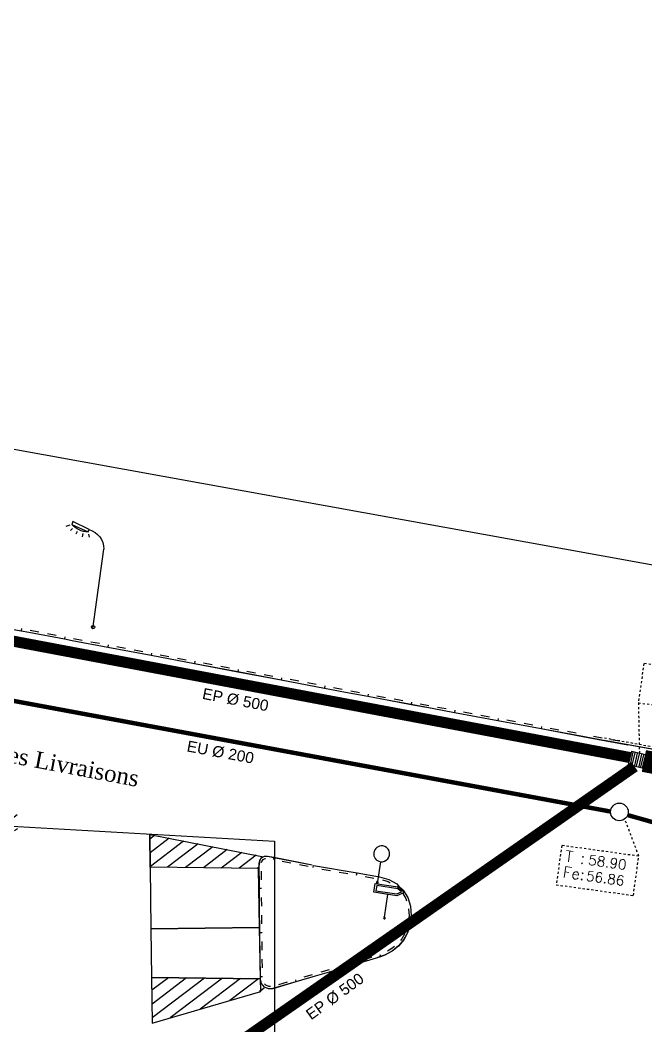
# Model space of a CAD drawing. Header units: metres. Extents: x 19 to 585, y 0 to 337.
# Drawn here: x 478.75 to 507.08, y 159.45 to 204.94 of the extents above; entities that cross this region are included whole.
import ezdxf

# ---------------------------------------------------------------- set-up
doc = ezdxf.new("R2010")
doc.units = ezdxf.units.M
doc.header["$LTSCALE"] = 0.01
doc.linetypes.add('CACHE', pattern=[0.375, 0.25, -0.125])
doc.linetypes.add('FANTOME', pattern=[2.5, 1.25, -0.25, 0.25, -0.25, 0.25, -0.25])
doc.layers.add('CONTOURS', color=10, linetype='Continuous', plot=False)
doc.layers.add('CONTOURS3', color=40, linetype='Continuous', plot=False)
for name, color, linetype in [('ECLAIRAGE', 2, 'Continuous'), ('PARCELLES', 240, 'Continuous'), ('PARKINGS', 4, 'Continuous'), ('RESEAUX-EU-EP', 131, 'FANTOME'), ('SIGNALETIQUE', 2, 'Continuous'), ('Tempo_Doublon_Point', 7, 'Continuous'), ('TEXTES', 6, 'Continuous'), ('VOIRIES', 7, 'Continuous'), ('VOIRIES_temp', 7, 'Continuous')]:
    doc.layers.add(name, color=color, linetype=linetype)
doc.styles.add('1', font='times.ttf')
doc.styles.add('11185$0$ROMANC', font='ROMANC')
doc.styles.add('29', font='romans__.ttf')
doc.styles.add('9', font='arial.ttf')

# ---------------------------------------------------------------- blocks, each defined once
blk = doc.blocks.new('11185$0$SYP_00026')
blk.add_circle((0, 0), 0.5)
blk = doc.blocks.new('*X42')
at = {"color": 0}
for p, q in [((721377.599, 146649.008), (721377.279, 146649.328)), ((721377.565, 146648.335), (721377.379, 146648.521)), ((721377.531, 146647.661), (721377.479, 146647.714)), ((721362.479, 146646.45), (721361.858, 146647.071)), ((721362.599, 146645.624), (721361.492, 146646.73)), ((721362.718, 146644.797), (721362.05, 146645.465)), ((721362.837, 146643.971), (721362.607, 146644.201)), ((721377.285, 146642.958), (721376.254, 146643.989)), ((721377.32, 146643.63), (721376.79, 146644.16)), ((721377.249, 146642.287), (721375.959, 146643.577)), ((721377.214, 146641.615), (721375.665, 146643.164)), ((721377.178, 146640.944), (721375.601, 146642.521)), ((721365.945, 146640.156), (721363.833, 146642.268)), ((721365.83, 146640.978), (721364.445, 146642.363)), ((721366.06, 146639.334), (721363.782, 146641.612)), ((721377.142, 146640.272), (721375.722, 146641.692)), ((721377.107, 146639.601), (721375.844, 146640.864)), ((721366.175, 146638.512), (721364.339, 146640.348)), ((721376.816, 146639.184), (721375.965, 146640.035)), ((721360.232, 146638.798), (721359.934, 146639.096)), ((721366.29, 146637.69), (721364.895, 146639.084)), ((721376.201, 146639.092), (721376.087, 146639.206)), ((721360.785, 146637.537), (721360.014, 146638.309)), ((721360.822, 146636.793), (721360.094, 146637.522)), ((721365.691, 146637.581), (721365.452, 146637.821)), ((721360.208, 146636.701), (721360.174, 146636.734)), ((721376.697, 146632.233), (721375.932, 146632.997)), ((721376.734, 146632.902), (721376.542, 146633.094)), ((721376.659, 146631.563), (721375.323, 146632.9)), ((721370.444, 146631.414), (721369.781, 146632.077)), ((721376.621, 146630.894), (721375.388, 146632.127)), ((721370.649, 146629.795), (721368.551, 146631.893)), ((721370.547, 146630.604), (721369.166, 146631.985)), ((721376.583, 146630.225), (721375.487, 146631.321)), ((721370.751, 146628.986), (721368.654, 146631.083)), ((721376.545, 146629.555), (721375.586, 146630.515)), ((721370.853, 146628.177), (721369.229, 146629.801)), ((721376.508, 146628.886), (721375.685, 146629.709)), ((721376.47, 146628.217), (721375.784, 146628.903)), ((721370.955, 146627.367), (721369.804, 146628.518)), ((721375.937, 146628.043), (721375.883, 146628.097)), ((721370.559, 146627.057), (721370.38, 146627.236))]:
    blk.add_line(p, q, dxfattribs=at)
blk = doc.blocks.new('11185$0$CAND_LABRE_1-20', base_point=(70, 3))
for p, q in [((100, 170), (130, 180)), ((131, 175), (101, 166)), ((130, 180), (131, 175)), ((100, 162), (98, 157)), ((101, 166), (100, 170)), ((110, 162), (110, 156)), ((120, 164), (122, 159)), ((129, 168), (132, 164)), ((134, 173), (141, 170)), ((70, 0), (70, 140))]:
    blk.add_line(p, q)
for centre, radius, start, end in [((106.842, 201.026), 35.51, 260.531, 312.868), ((105, 135), 35.355, 98.13, 171.87), ((70, 3), 3, 90, 270), ((70, 3), 3, 270, 90)]:
    blk.add_arc(centre, radius, start, end)
blk = doc.blocks.new('11185$0$PANEAU_2-33', base_point=(100, 5))
blk.add_line((100, 110), (100, 10))
for centre, radius, start, end in [((100, 150), 40, 90, 270), ((100, 150), 40, 270, 90), ((100, 5), 5, 90, 270), ((100, 5), 5, 270, 90)]:
    blk.add_arc(centre, radius, start, end)
blk = doc.blocks.new('11185$0$PANEAU_5-36', base_point=(100, 5))
for p, q in [((20, 140), (20, 190)), ((20, 190), (150, 190)), ((30, 180), (30, 150)), ((150, 180), (30, 180)), ((150, 190), (190, 165)), ((174, 165), (150, 180)), ((100, 140), (20, 140)), ((150, 140), (20, 140)), ((30, 150), (150, 150)), ((100, 10), (100, 140)), ((190, 165), (150, 140)), ((150, 150), (174, 165))]:
    blk.add_line(p, q)
for start, end in [(90, 270), (270, 90)]:
    blk.add_arc((100, 5), 5, start, end)

msp = doc.modelspace()

# ---------------------------------------------------------------- linework, layer by layer
at = {"layer": 'CONTOURS'}
msp.add_lwpolyline([(341.639, 173.882), (356.348, 173.882), (356.348, 184.183), (387.119, 184.183), (476.155, 172.831), (475.992, 168.614), (490.278, 167.803), (490.278, 138.125), (454.624, 119.148), (435.114, 119.21), (434.5, 145.519), (417.707, 145.314), (417.912, 120.848), (380.916, 123.165), (375.615, 92.26), (310.379, 94.419)], dxfattribs=at)
at = {"layer": 'CONTOURS3'}
msp.add_lwpolyline([(341.639, 173.882), (356.348, 173.882), (356.348, 184.183), (387.119, 184.183), (476.155, 172.831), (475.992, 168.614), (490.278, 167.803), (490.278, 138.125), (454.624, 119.148), (435.114, 119.21), (434.5, 145.519), (417.707, 145.314), (417.912, 120.848), (380.916, 123.165), (375.615, 92.26), (310.379, 94.419)], dxfattribs=at)
at = {"layer": 'PARCELLES'}
msp.add_lwpolyline([(512.488, 179.367), (476.137, 185.937), (428.837, 194.194), (398.34, 199.329), (342.6, 204.938)], dxfattribs=at)
at = {"layer": 'PARKINGS'}
for points in [[(489.554, 166.568), (484.641, 166.632), (484.68, 163.836), (489.595, 163.894)], [(489.595, 163.894), (484.68, 163.836), (484.71, 161.636), (489.63, 161.586)]]:
    msp.add_lwpolyline(points, close=True, dxfattribs=at)
at = {"layer": 'RESEAUX-EU-EP', "flags": 128}
for points, const_width in [([(468.258, 178.77), (506.358, 171.589)], 0.5), ([(463.641, 176.894), (505.482, 169.145)], 0.2), ([(506.994, 171.433), (512.044, 170.464)], 1), ([(483.147, 154.862), (506.574, 171.18)], 0.5), ([(506.272, 168.982), (524.97, 163.691)], 0.2)]:
    msp.add_lwpolyline(points, dxfattribs=dict(at, const_width=const_width))
at = {"layer": 'RESEAUX-EU-EP'}
for points in [[(506.744, 174.065), (510.236, 173.58), (510.482, 175.355), (506.991, 175.84)], [(503.027, 165.834), (506.518, 165.35), (506.764, 167.126), (503.273, 167.61)]]:
    msp.add_lwpolyline(points, close=True, dxfattribs=at)
at = {"layer": 'RESEAUX-EU-EP', "flags": 128}
for points in [[(506.743, 174.072), (506.79, 171.8)], [(506.764, 167.126), (506.138, 168.785)]]:
    msp.add_lwpolyline(points, dxfattribs=at)
at = {"layer": 'Tempo_Doublon_Point'}
msp.add_lwpolyline([(512.488, 179.367), (476.137, 185.937), (428.837, 194.194), (398.34, 199.329), (342.6, 204.938)], dxfattribs=at)
at = {"layer": 'VOIRIES', "flags": 128}
for points in [[(477.186, 177.609), (478.798, 177.319)], [(477.187, 177.611), (478.798, 177.321)], [(477.187, 177.61), (478.798, 177.32)], [(478.815, 177.417), (478.798, 177.319)], [(478.798, 177.321), (479.151, 177.257)], [(478.798, 177.32), (479.151, 177.256)], [(478.798, 177.319), (479.151, 177.255)], [(479.151, 177.257), (480.76, 176.954)], [(479.151, 177.256), (480.76, 176.953)], [(479.151, 177.255), (480.759, 176.952)], [(479.208, 177.346), (479.601, 177.273)], [(479.994, 177.198), (480.386, 177.124)], [(480.778, 177.05), (480.759, 176.952)], [(480.759, 176.952), (481.113, 176.885)], [(480.76, 176.954), (481.113, 176.887)], [(480.76, 176.953), (481.113, 176.886)], [(481.17, 176.976), (481.563, 176.902)], [(481.113, 176.887), (482.722, 176.584)], [(481.113, 176.886), (482.721, 176.583)], [(481.113, 176.885), (482.721, 176.582)], [(481.955, 176.827), (482.347, 176.754)], [(482.74, 176.68), (482.721, 176.582)], [(482.721, 176.583), (484.682, 176.212)], [(482.721, 176.582), (484.682, 176.211)], [(482.722, 176.584), (484.683, 176.213)], [(483.132, 176.605), (483.524, 176.532)], [(483.916, 176.457), (484.309, 176.383)], [(484.701, 176.31), (484.682, 176.211)], [(484.682, 176.212), (486.644, 175.842)], [(484.682, 176.211), (486.644, 175.841)], [(484.683, 176.213), (486.644, 175.843)], [(485.093, 176.235), (485.486, 176.161)], [(485.879, 176.088), (486.27, 176.013)], [(486.663, 175.939), (486.644, 175.841)], [(486.644, 175.843), (488.606, 175.472)], [(486.644, 175.842), (488.605, 175.471)], [(486.644, 175.841), (488.605, 175.47)], [(487.055, 175.866), (487.447, 175.791)], [(487.839, 175.717), (488.232, 175.642)], [(488.625, 175.569), (488.605, 175.47)], [(488.605, 175.471), (490.567, 175.101)], [(488.605, 175.47), (490.567, 175.1)], [(488.606, 175.472), (490.567, 175.102)], [(489.016, 175.495), (489.409, 175.42)], [(489.801, 175.347), (490.193, 175.273)], [(490.586, 175.198), (490.567, 175.1)], [(490.978, 175.125), (491.37, 175.05)], [(490.567, 175.102), (492.529, 174.732)], [(490.567, 175.101), (492.529, 174.731)], [(490.567, 175.1), (492.528, 174.731)], [(491.762, 174.976), (492.155, 174.903)], [(492.547, 174.828), (492.528, 174.731)], [(492.528, 174.731), (493.486, 174.549)], [(492.529, 174.732), (493.487, 174.551)], [(492.529, 174.731), (493.487, 174.55)], [(492.939, 174.754), (493.332, 174.681)], [(493.486, 174.549), (494.49, 174.36)], [(493.487, 174.551), (494.49, 174.362)], [(493.487, 174.55), (494.49, 174.361)], [(493.724, 174.606), (494.116, 174.532)], [(494.509, 174.458), (494.49, 174.36)], [(494.49, 174.362), (495.449, 174.181)], [(494.49, 174.361), (495.448, 174.18)], [(494.49, 174.36), (495.448, 174.179)], [(494.901, 174.384), (495.293, 174.31)], [(495.685, 174.236), (496.078, 174.164)], [(495.448, 174.18), (496.452, 173.993)], [(495.448, 174.179), (496.452, 173.992)], [(495.449, 174.181), (496.453, 173.994)], [(496.471, 174.09), (496.452, 173.992)], [(496.452, 173.993), (497.411, 173.814)], [(496.452, 173.992), (497.411, 173.813)], [(496.453, 173.994), (497.411, 173.815)], [(496.862, 174.017), (497.255, 173.945)], [(497.411, 173.815), (498.415, 173.629)], [(497.411, 173.814), (498.415, 173.628)], [(497.411, 173.813), (498.414, 173.627)], [(497.648, 173.871), (498.041, 173.798)], [(498.432, 173.726), (498.414, 173.627)], [(498.414, 173.627), (500.377, 173.262)], [(498.415, 173.629), (500.377, 173.264)], [(498.415, 173.628), (500.377, 173.263)], [(498.825, 173.652), (499.218, 173.579)], [(499.611, 173.505), (500.002, 173.433)], [(500.395, 173.36), (500.377, 173.262)], [(500.377, 173.264), (502.339, 172.898)], [(500.377, 173.263), (502.339, 172.897)], [(500.377, 173.262), (502.339, 172.896)], [(500.788, 173.286), (501.18, 173.214)], [(501.572, 173.141), (501.965, 173.067)], [(502.358, 172.994), (502.339, 172.896)], [(502.339, 172.898), (504.302, 172.532)], [(502.339, 172.897), (504.302, 172.531)], [(502.339, 172.896), (504.302, 172.53)], [(502.75, 172.922), (503.142, 172.848)], [(503.535, 172.775), (503.928, 172.703)], [(504.302, 172.532), (506.265, 172.168)], [(504.302, 172.531), (506.265, 172.167)], [(504.302, 172.53), (506.265, 172.166)], [(504.712, 172.556), (505.105, 172.483)], [(505.497, 172.41), (505.89, 172.337)], [(505.191, 172.38), (511.552, 171.207)], [(506.297, 171.253), (506.441, 171.875)], [(506.498, 171.827), (506.37, 171.271)], [(506.441, 171.875), (507.062, 171.731)], [(506.467, 171.248), (506.597, 171.805)], [(506.695, 171.782), (506.566, 171.226)], [(506.664, 171.203), (506.794, 171.76)], [(506.891, 171.736), (506.762, 171.181)], [(506.861, 171.157), (506.989, 171.714)], [(507.062, 171.731), (506.919, 171.11)], [(506.919, 171.11), (506.297, 171.253)], [(489.572, 166.788), (489.603, 166.934)], [(489.603, 166.934), (489.688, 167.052)], [(489.604, 166.934), (489.689, 167.051)], [(489.605, 166.934), (489.69, 167.051)], [(489.688, 167.052), (489.813, 167.123)], [(489.689, 167.051), (489.814, 167.122)], [(489.69, 167.051), (489.814, 167.121)], [(489.696, 166.892), (489.757, 166.975)], [(489.757, 166.975), (489.842, 167.024)], [(489.813, 167.123), (489.961, 167.13)], [(489.814, 167.122), (489.96, 167.129)], [(489.814, 167.121), (489.96, 167.128)], [(489.842, 167.024), (489.87, 167.025)], [(489.96, 167.129), (490.244, 167.074)], [(489.96, 167.128), (490.243, 167.073)], [(489.961, 167.13), (490.244, 167.075)], [(490.235, 166.974), (490.244, 167.075)], [(490.243, 167.073), (491.973, 166.736)], [(490.244, 167.075), (491.973, 166.738)], [(490.244, 167.074), (491.973, 166.737)], [(489.584, 165.663), (489.572, 166.788)], [(489.573, 166.788), (489.604, 166.934)], [(489.585, 165.663), (489.573, 166.788)], [(489.574, 166.788), (489.605, 166.934)], [(489.586, 165.663), (489.574, 166.788)], [(489.683, 166.836), (489.696, 166.892)], [(490.625, 166.899), (491.016, 166.822)], [(491.406, 166.746), (491.796, 166.671)], [(492.02, 166.613), (492.037, 166.711)], [(492.037, 166.711), (494.008, 166.372)], [(492.037, 166.71), (494.008, 166.371)], [(492.037, 166.709), (494.008, 166.37)], [(492.414, 166.545), (492.807, 166.477)], [(489.68, 166.057), (489.675, 166.455)], [(493.201, 166.409), (493.594, 166.342)], [(493.988, 166.274), (494.008, 166.372)], [(494.008, 166.372), (495.031, 166.195)], [(494.008, 166.371), (495.031, 166.194)], [(494.008, 166.37), (495.029, 166.193)], [(494.381, 166.206), (494.775, 166.138)], [(495.029, 166.193), (495.45, 166.072)], [(495.031, 166.195), (495.451, 166.074)], [(495.031, 166.194), (495.451, 166.073)], [(495.158, 166.055), (495.412, 165.981)], [(495.45, 166.072), (495.808, 165.869)], [(495.451, 166.074), (495.809, 165.87)], [(495.451, 166.073), (495.809, 165.87)], [(489.684, 165.66), (489.584, 165.663)], [(489.594, 164.789), (489.584, 165.663)], [(489.595, 164.789), (489.585, 165.663)], [(489.596, 164.789), (489.586, 165.663)], [(495.412, 165.981), (495.514, 165.923)], [(495.808, 165.869), (495.889, 165.791)], [(495.809, 165.87), (495.89, 165.791)], [(495.809, 165.87), (495.89, 165.792)], [(495.825, 165.716), (495.89, 165.792)], [(495.889, 165.791), (496.096, 165.594)], [(495.89, 165.792), (496.097, 165.594)], [(495.89, 165.791), (496.097, 165.594)], [(496.096, 165.594), (496.305, 165.255)], [(496.097, 165.594), (496.306, 165.255)], [(496.097, 165.594), (496.308, 165.256)], [(489.693, 164.864), (489.689, 165.261)], [(496.075, 165.441), (496.216, 165.214)], [(496.216, 165.214), (496.248, 165.111)], [(496.305, 165.255), (496.43, 164.863)], [(496.306, 165.255), (496.431, 164.864)], [(496.308, 165.256), (496.432, 164.864)], [(489.607, 163.663), (489.594, 164.789)], [(489.608, 163.663), (489.595, 164.789)], [(489.609, 163.664), (489.596, 164.789)], [(496.34, 164.746), (496.361, 164.43)], [(496.43, 164.863), (496.46, 164.428)], [(496.431, 164.864), (496.461, 164.428)], [(496.432, 164.864), (496.462, 164.428)], [(489.702, 164.065), (489.698, 164.464)], [(496.361, 164.43), (496.354, 164.368)], [(496.46, 164.428), (496.408, 164.02)], [(496.461, 164.428), (496.409, 164.02)], [(496.462, 164.428), (496.41, 164.019)], [(496.392, 163.967), (496.293, 163.657)], [(496.393, 163.967), (496.294, 163.656)], [(496.394, 163.966), (496.295, 163.656)], [(496.296, 163.991), (496.394, 163.966)], [(496.408, 164.02), (496.392, 163.967)], [(496.409, 164.02), (496.393, 163.967)], [(496.41, 164.019), (496.394, 163.966)], [(489.707, 163.664), (489.607, 163.663)], [(489.608, 163.559), (489.607, 163.663)], [(489.609, 163.56), (489.608, 163.663)], [(489.63, 161.663), (489.608, 163.559)], [(489.61, 163.559), (489.609, 163.664)], [(489.631, 161.663), (489.609, 163.56)], [(489.631, 161.663), (489.61, 163.559)], [(496.119, 163.339), (495.885, 163.065)], [(496.118, 163.339), (495.885, 163.066)], [(496.12, 163.338), (495.885, 163.064)], [(496.037, 163.396), (495.968, 163.316)], [(496.169, 163.635), (496.037, 163.396)], [(496.293, 163.657), (496.118, 163.339)], [(496.294, 163.656), (496.119, 163.339)], [(496.295, 163.656), (496.12, 163.338)], [(489.715, 162.869), (489.711, 163.266)], [(495.543, 162.918), (495.389, 162.834)], [(495.704, 163.047), (495.543, 162.918)], [(495.885, 163.066), (495.597, 162.836)], [(495.885, 163.065), (495.597, 162.836)], [(495.885, 163.064), (495.598, 162.835)], [(489.725, 162.073), (489.72, 162.472)], [(494.871, 162.509), (493.159, 162.006)], [(494.872, 162.508), (493.16, 162.004)], [(494.872, 162.507), (493.16, 162.003)], [(494.665, 162.55), (494.281, 162.437)], [(495.074, 162.583), (494.871, 162.509)], [(495.075, 162.582), (494.872, 162.508)], [(495.075, 162.581), (494.872, 162.507)], [(495.038, 162.674), (495.075, 162.581)], [(495.258, 162.651), (495.074, 162.583)], [(495.259, 162.65), (495.075, 162.582)], [(495.259, 162.649), (495.075, 162.581)], [(495.597, 162.836), (495.258, 162.651)], [(495.597, 162.836), (495.259, 162.65)], [(495.598, 162.835), (495.259, 162.649)], [(492.952, 161.945), (492.118, 161.699)], [(492.953, 161.944), (492.118, 161.698)], [(492.953, 161.943), (492.118, 161.697)], [(492.748, 161.987), (492.364, 161.874)], [(493.159, 162.006), (492.952, 161.945)], [(493.16, 162.004), (492.953, 161.944)], [(493.16, 162.003), (492.953, 161.943)], [(493.132, 162.099), (493.16, 162.003)], [(493.898, 162.325), (493.515, 162.212)], [(489.729, 161.676), (489.63, 161.663)], [(489.631, 161.559), (489.63, 161.663)], [(489.632, 161.559), (489.631, 161.663)], [(489.633, 161.559), (489.631, 161.663)], [(489.682, 161.361), (489.631, 161.559)], [(489.683, 161.361), (489.632, 161.559)], [(489.684, 161.361), (489.633, 161.559)], [(491.219, 161.537), (491.241, 161.44)], [(492.118, 161.698), (491.241, 161.441)], [(492.118, 161.697), (491.241, 161.44)], [(492.118, 161.699), (491.242, 161.442)], [(491.982, 161.761), (491.6, 161.649)], [(489.814, 161.209), (489.682, 161.361)], [(489.815, 161.209), (489.683, 161.361)], [(489.815, 161.21), (489.684, 161.361)], [(489.997, 161.126), (489.814, 161.209)], [(489.997, 161.128), (489.815, 161.21)], [(489.997, 161.127), (489.815, 161.209)], [(489.876, 161.291), (489.819, 161.355)], [(490.016, 161.227), (489.876, 161.291)], [(490.2, 161.136), (489.997, 161.128)], [(490.2, 161.135), (489.997, 161.127)], [(490.199, 161.134), (489.997, 161.126)], [(490.089, 161.229), (490.016, 161.227)], [(491.241, 161.44), (490.199, 161.134)], [(491.242, 161.442), (490.2, 161.136)], [(491.241, 161.441), (490.2, 161.135)], [(490.838, 161.425), (490.456, 161.314)]]:
    msp.add_lwpolyline(points, dxfattribs=at)
at = {"layer": 'VOIRIES', "linetype": 'CACHE', "flags": 128}
msp.add_lwpolyline([(505.209, 172.478), (511.571, 171.305)], dxfattribs=at)
at = {"layer": 'VOIRIES'}
for points in [[(484.62, 168.103), (489.698, 167.118), (489.603, 166.934), (489.554, 166.568), (484.641, 166.632)], [(484.71, 161.636), (484.739, 159.57), (489.651, 161.014), (489.63, 161.586)]]:
    msp.add_lwpolyline(points, close=True, dxfattribs=at)
at = {"layer": 'VOIRIES_temp'}
for p, q in [((477.186, 177.609), (478.798, 177.319)), ((477.187, 177.611), (478.798, 177.321)), ((477.187, 177.61), (478.798, 177.32)), ((478.815, 177.417), (478.798, 177.319)), ((478.798, 177.321), (479.151, 177.257)), ((478.798, 177.32), (479.151, 177.256)), ((478.798, 177.319), (479.151, 177.255)), ((479.151, 177.257), (480.76, 176.954)), ((479.151, 177.256), (480.76, 176.953)), ((479.151, 177.255), (480.759, 176.952)), ((479.208, 177.346), (479.601, 177.273)), ((479.994, 177.198), (480.386, 177.124)), ((480.778, 177.05), (480.759, 176.952)), ((480.759, 176.952), (481.113, 176.885)), ((480.76, 176.954), (481.113, 176.887)), ((480.76, 176.953), (481.113, 176.886)), ((481.17, 176.976), (481.563, 176.902)), ((481.113, 176.887), (482.722, 176.584)), ((481.113, 176.886), (482.721, 176.583)), ((481.113, 176.885), (482.721, 176.582)), ((481.955, 176.827), (482.347, 176.754)), ((482.74, 176.68), (482.721, 176.582)), ((482.721, 176.583), (484.682, 176.212)), ((482.721, 176.582), (484.682, 176.211)), ((482.722, 176.584), (484.683, 176.213)), ((483.132, 176.605), (483.524, 176.532)), ((483.916, 176.457), (484.309, 176.383)), ((484.701, 176.31), (484.682, 176.211)), ((484.682, 176.212), (486.644, 175.842)), ((484.682, 176.211), (486.644, 175.841)), ((484.683, 176.213), (486.644, 175.843)), ((485.093, 176.235), (485.486, 176.161)), ((485.879, 176.088), (486.27, 176.013)), ((486.663, 175.939), (486.644, 175.841)), ((486.644, 175.843), (488.606, 175.472)), ((486.644, 175.842), (488.605, 175.471)), ((486.644, 175.841), (488.605, 175.47)), ((487.055, 175.866), (487.447, 175.791)), ((487.839, 175.717), (488.232, 175.642)), ((488.625, 175.569), (488.605, 175.47)), ((488.605, 175.471), (490.567, 175.101)), ((488.605, 175.47), (490.567, 175.1)), ((488.606, 175.472), (490.567, 175.102)), ((489.016, 175.495), (489.409, 175.42)), ((489.801, 175.347), (490.193, 175.273)), ((490.586, 175.198), (490.567, 175.1)), ((490.978, 175.125), (491.37, 175.05)), ((490.567, 175.102), (492.529, 174.732)), ((490.567, 175.101), (492.529, 174.731)), ((490.567, 175.1), (492.528, 174.731)), ((491.762, 174.976), (492.155, 174.903)), ((492.547, 174.828), (492.528, 174.731)), ((492.528, 174.731), (493.486, 174.549)), ((492.529, 174.732), (493.487, 174.551)), ((492.529, 174.731), (493.487, 174.55)), ((492.939, 174.754), (493.332, 174.681)), ((493.486, 174.549), (494.49, 174.36)), ((493.487, 174.551), (494.49, 174.362)), ((493.487, 174.55), (494.49, 174.361)), ((493.724, 174.606), (494.116, 174.532)), ((494.509, 174.458), (494.49, 174.36)), ((494.49, 174.362), (495.449, 174.181)), ((494.49, 174.361), (495.448, 174.18)), ((494.49, 174.36), (495.448, 174.179)), ((494.901, 174.384), (495.293, 174.31)), ((495.685, 174.236), (496.078, 174.164)), ((495.448, 174.18), (496.452, 173.993)), ((495.448, 174.179), (496.452, 173.992)), ((495.449, 174.181), (496.453, 173.994)), ((496.471, 174.09), (496.452, 173.992)), ((496.452, 173.993), (497.411, 173.814)), ((496.452, 173.992), (497.411, 173.813)), ((496.453, 173.994), (497.411, 173.815)), ((496.862, 174.017), (497.255, 173.945)), ((497.411, 173.815), (498.415, 173.629)), ((497.411, 173.814), (498.415, 173.628)), ((497.411, 173.813), (498.414, 173.627)), ((497.648, 173.871), (498.041, 173.798)), ((498.432, 173.726), (498.414, 173.627)), ((498.414, 173.627), (500.377, 173.262)), ((498.415, 173.629), (500.377, 173.264)), ((498.415, 173.628), (500.377, 173.263)), ((498.825, 173.652), (499.218, 173.579)), ((499.611, 173.505), (500.002, 173.433)), ((500.395, 173.36), (500.377, 173.262)), ((500.377, 173.264), (502.339, 172.898)), ((500.377, 173.263), (502.339, 172.897)), ((500.377, 173.262), (502.339, 172.896)), ((500.788, 173.286), (501.18, 173.214)), ((501.572, 173.141), (501.965, 173.067)), ((502.358, 172.994), (502.339, 172.896)), ((502.339, 172.898), (504.302, 172.532)), ((502.339, 172.897), (504.302, 172.531)), ((502.339, 172.896), (504.302, 172.53)), ((502.75, 172.922), (503.142, 172.848)), ((503.535, 172.775), (503.928, 172.703)), ((504.302, 172.532), (506.265, 172.168)), ((504.302, 172.531), (506.265, 172.167)), ((504.302, 172.53), (506.265, 172.166)), ((504.712, 172.556), (505.105, 172.483)), ((505.497, 172.41), (505.89, 172.337)), ((505.191, 172.38), (511.552, 171.207)), ((506.297, 171.253), (506.441, 171.875)), ((506.498, 171.827), (506.37, 171.271)), ((506.441, 171.875), (507.062, 171.731)), ((506.467, 171.248), (506.597, 171.805)), ((506.695, 171.782), (506.566, 171.226)), ((506.664, 171.203), (506.794, 171.76)), ((506.891, 171.736), (506.762, 171.181)), ((506.861, 171.157), (506.989, 171.714)), ((507.062, 171.731), (506.919, 171.11)), ((506.919, 171.11), (506.297, 171.253)), ((484.62, 168.103), (484.641, 166.632)), ((484.62, 168.103), (489.698, 167.118)), ((489.603, 166.934), (489.554, 166.568)), ((489.572, 166.788), (489.603, 166.934)), ((489.698, 167.118), (489.603, 166.934)), ((489.603, 166.934), (489.688, 167.052)), ((489.604, 166.934), (489.689, 167.051)), ((489.605, 166.934), (489.69, 167.051)), ((489.688, 167.052), (489.813, 167.123)), ((489.689, 167.051), (489.814, 167.122)), ((489.69, 167.051), (489.814, 167.121)), ((489.696, 166.892), (489.757, 166.975)), ((489.757, 166.975), (489.842, 167.024)), ((489.813, 167.123), (489.961, 167.13)), ((489.814, 167.122), (489.96, 167.129)), ((489.814, 167.121), (489.96, 167.128)), ((489.842, 167.024), (489.87, 167.025)), ((489.96, 167.129), (490.244, 167.074)), ((489.96, 167.128), (490.243, 167.073)), ((489.961, 167.13), (490.244, 167.075)), ((490.235, 166.974), (490.244, 167.075)), ((490.243, 167.073), (491.973, 166.736)), ((490.244, 167.075), (491.973, 166.738)), ((490.244, 167.074), (491.973, 166.737)), ((489.554, 166.568), (484.641, 166.632)), ((489.584, 165.663), (489.572, 166.788)), ((489.573, 166.788), (489.604, 166.934)), ((489.585, 165.663), (489.573, 166.788)), ((489.574, 166.788), (489.605, 166.934)), ((489.586, 165.663), (489.574, 166.788)), ((489.683, 166.836), (489.696, 166.892)), ((490.625, 166.899), (491.016, 166.822)), ((491.406, 166.746), (491.796, 166.671)), ((492.02, 166.613), (492.037, 166.711)), ((492.037, 166.711), (494.008, 166.372)), ((492.037, 166.71), (494.008, 166.371)), ((492.037, 166.709), (494.008, 166.37)), ((492.414, 166.545), (492.807, 166.477)), ((489.68, 166.057), (489.675, 166.455)), ((493.201, 166.409), (493.594, 166.342)), ((493.988, 166.274), (494.008, 166.372)), ((494.008, 166.372), (495.031, 166.195)), ((494.008, 166.371), (495.031, 166.194)), ((494.008, 166.37), (495.029, 166.193)), ((494.381, 166.206), (494.775, 166.138)), ((495.029, 166.193), (495.45, 166.072)), ((495.031, 166.195), (495.451, 166.074)), ((495.031, 166.194), (495.451, 166.073)), ((495.158, 166.055), (495.412, 165.981)), ((495.45, 166.072), (495.808, 165.869)), ((495.451, 166.074), (495.809, 165.87)), ((495.451, 166.073), (495.809, 165.87)), ((489.684, 165.66), (489.584, 165.663)), ((489.594, 164.789), (489.584, 165.663)), ((489.595, 164.789), (489.585, 165.663)), ((489.596, 164.789), (489.586, 165.663)), ((495.412, 165.981), (495.514, 165.923)), ((495.808, 165.869), (495.889, 165.791)), ((495.809, 165.87), (495.89, 165.791)), ((495.809, 165.87), (495.89, 165.792)), ((495.825, 165.716), (495.89, 165.792)), ((495.889, 165.791), (496.096, 165.594)), ((495.89, 165.792), (496.097, 165.594)), ((495.89, 165.791), (496.097, 165.594)), ((496.096, 165.594), (496.305, 165.255)), ((496.097, 165.594), (496.306, 165.255)), ((496.097, 165.594), (496.308, 165.256)), ((489.693, 164.864), (489.689, 165.261)), ((496.075, 165.441), (496.216, 165.214)), ((496.216, 165.214), (496.248, 165.111)), ((496.305, 165.255), (496.43, 164.863)), ((496.306, 165.255), (496.431, 164.864)), ((496.308, 165.256), (496.432, 164.864)), ((489.607, 163.663), (489.594, 164.789)), ((489.608, 163.663), (489.595, 164.789)), ((489.609, 163.664), (489.596, 164.789)), ((496.34, 164.746), (496.361, 164.43)), ((496.43, 164.863), (496.46, 164.428)), ((496.431, 164.864), (496.461, 164.428)), ((496.432, 164.864), (496.462, 164.428)), ((489.702, 164.065), (489.698, 164.464)), ((496.361, 164.43), (496.354, 164.368)), ((496.46, 164.428), (496.408, 164.02)), ((496.461, 164.428), (496.409, 164.02)), ((496.462, 164.428), (496.41, 164.019)), ((496.392, 163.967), (496.293, 163.657)), ((496.393, 163.967), (496.294, 163.656)), ((496.394, 163.966), (496.295, 163.656)), ((496.296, 163.991), (496.394, 163.966)), ((496.408, 164.02), (496.392, 163.967)), ((496.409, 164.02), (496.393, 163.967)), ((496.41, 164.019), (496.394, 163.966)), ((489.707, 163.664), (489.607, 163.663)), ((489.608, 163.559), (489.607, 163.663)), ((489.609, 163.56), (489.608, 163.663)), ((489.63, 161.663), (489.608, 163.559)), ((489.61, 163.559), (489.609, 163.664)), ((489.631, 161.663), (489.609, 163.56)), ((489.631, 161.663), (489.61, 163.559)), ((496.119, 163.339), (495.885, 163.065)), ((496.118, 163.339), (495.885, 163.066)), ((496.12, 163.338), (495.885, 163.064)), ((496.037, 163.396), (495.968, 163.316)), ((496.169, 163.635), (496.037, 163.396)), ((496.293, 163.657), (496.118, 163.339)), ((496.294, 163.656), (496.119, 163.339)), ((496.295, 163.656), (496.12, 163.338)), ((489.715, 162.869), (489.711, 163.266)), ((495.543, 162.918), (495.389, 162.834)), ((495.704, 163.047), (495.543, 162.918)), ((495.885, 163.066), (495.597, 162.836)), ((495.885, 163.065), (495.597, 162.836)), ((495.885, 163.064), (495.598, 162.835)), ((489.725, 162.073), (489.72, 162.472)), ((494.871, 162.509), (493.159, 162.006)), ((494.872, 162.508), (493.16, 162.004)), ((494.872, 162.507), (493.16, 162.003)), ((494.665, 162.55), (494.281, 162.437)), ((495.074, 162.583), (494.871, 162.509)), ((495.075, 162.582), (494.872, 162.508)), ((495.075, 162.581), (494.872, 162.507)), ((495.038, 162.674), (495.075, 162.581)), ((495.258, 162.651), (495.074, 162.583)), ((495.259, 162.65), (495.075, 162.582)), ((495.259, 162.649), (495.075, 162.581)), ((495.597, 162.836), (495.258, 162.651)), ((495.597, 162.836), (495.259, 162.65)), ((495.598, 162.835), (495.259, 162.649)), ((492.952, 161.945), (492.118, 161.699)), ((492.953, 161.944), (492.118, 161.698)), ((492.953, 161.943), (492.118, 161.697)), ((492.748, 161.987), (492.364, 161.874)), ((493.159, 162.006), (492.952, 161.945)), ((493.16, 162.004), (492.953, 161.944)), ((493.16, 162.003), (492.953, 161.943)), ((493.132, 162.099), (493.16, 162.003)), ((493.898, 162.325), (493.515, 162.212)), ((484.71, 161.636), (489.63, 161.586)), ((484.71, 161.636), (484.739, 159.57)), ((489.729, 161.676), (489.63, 161.663)), ((489.631, 161.559), (489.63, 161.663)), ((489.651, 161.014), (489.63, 161.586)), ((489.632, 161.559), (489.631, 161.663)), ((489.633, 161.559), (489.631, 161.663)), ((489.682, 161.361), (489.631, 161.559)), ((489.683, 161.361), (489.632, 161.559)), ((489.684, 161.361), (489.633, 161.559)), ((491.219, 161.537), (491.241, 161.44)), ((492.118, 161.698), (491.241, 161.441)), ((492.118, 161.697), (491.241, 161.44)), ((492.118, 161.699), (491.242, 161.442)), ((491.982, 161.761), (491.6, 161.649)), ((489.814, 161.209), (489.682, 161.361)), ((489.815, 161.209), (489.683, 161.361)), ((489.815, 161.21), (489.684, 161.361)), ((489.997, 161.126), (489.814, 161.209)), ((489.997, 161.128), (489.815, 161.21)), ((489.997, 161.127), (489.815, 161.209)), ((489.876, 161.291), (489.819, 161.355)), ((490.016, 161.227), (489.876, 161.291)), ((490.2, 161.136), (489.997, 161.128)), ((490.2, 161.135), (489.997, 161.127)), ((490.199, 161.134), (489.997, 161.126)), ((490.089, 161.229), (490.016, 161.227)), ((491.241, 161.44), (490.199, 161.134)), ((491.242, 161.442), (490.2, 161.136)), ((491.241, 161.441), (490.2, 161.135)), ((490.838, 161.425), (490.456, 161.314)), ((484.739, 159.57), (489.651, 161.014))]:
    msp.add_line(p, q, dxfattribs=at)
at = {"layer": 'VOIRIES_temp', "linetype": 'CACHE'}
msp.add_line((505.209, 172.478), (511.571, 171.305), dxfattribs=at)
at = {"layer": 'VOIRIES_temp', "color": 0}
for p, q in [((484.841, 168.061), (484.625, 167.897)), ((485.499, 167.934), (484.639, 167.28)), ((486.158, 167.806), (484.653, 166.662)), ((486.816, 167.678), (485.428, 166.623)), ((487.474, 167.55), (486.24, 166.612)), ((488.132, 167.422), (487.052, 166.601)), ((488.79, 167.294), (487.864, 166.59)), ((489.448, 167.166), (488.676, 166.579)), ((489.548, 166.614), (489.488, 166.569)), ((485.466, 161.628), (484.72, 161.061)), ((486.282, 161.62), (484.728, 160.439)), ((487.097, 161.612), (484.736, 159.817)), ((487.913, 161.604), (485.552, 159.809)), ((488.729, 161.596), (486.9, 160.206)), ((489.544, 161.587), (488.248, 160.603)), ((489.799, 161.153), (489.597, 160.999))]:
    msp.add_line(p, q, dxfattribs=at)
at = {"layer": 'VOIRIES_temp'}
msp.add_circle((505.883, 169.127), 0.4, dxfattribs=at)

# ---------------------------------------------------------------- block references
at = {"layer": 'ECLAIRAGE', "xscale": -0.02599999995460458, "yscale": 0.02599999995460458, "zscale": 0.02600000000001046, "rotation": 352.234010858903}
msp.add_blockref('11185$0$CAND_LABRE_1-20', (482.063, 177.488), dxfattribs=at)
at = {"layer": 'SIGNALETIQUE'}
for name, p, xscale, yscale, zscale, rotation in [('11185$0$PANEAU_2-33', (494.926, 165.941), 0.009000000011142527, 0.008999999991006645, 0.009000000000000341, 351.4443830896713), ('11185$0$PANEAU_5-36', (495.247, 164.331), 0.008000000004335298, 0.008000000001704423, 0.007999999999995566, 351.4824734000605)]:
    msp.add_blockref(name, p, dxfattribs=dict(at, xscale=xscale, yscale=yscale, zscale=zscale, rotation=rotation))
at = {"layer": 'VOIRIES', "rotation": 82.23401085844482}
msp.add_blockref('*X42', (48295.069, -734406.498), dxfattribs=at)
at = {"layer": 'VOIRIES', "xscale": 0.799999999983192, "yscale": 0.7999999999886406, "zscale": 0.7999999999999972, "rotation": 79.55201085865771}
msp.add_blockref('11185$0$SYP_00026', (505.883, 169.127), dxfattribs=at)

# ---------------------------------------------------------------- texts
at = {"layer": 'RESEAUX-EU-EP'}
for s, height, rotation, style, p in [('EP %%C 500', 0.5, 349.1371, '9', (486.972, 174.247)), ('EU %%C 200', 0.5, 349.4544, '9', (486.272, 171.87)), ('T :', 0.5, 352.1029, '29', (503.405, 166.891)), ('58.90', 0.45, 352.1029, '11185$0$ROMANC', (504.454, 166.744)), ('Fe:', 0.5, 352.1029, '29', (503.305, 166.169)), ('56.86', 0.45, 352.1029, '11185$0$ROMANC', (504.354, 166.022)), ('EP %%C 500', 0.5, 36.039, '9', (491.925, 159.697))]:
    msp.add_text(s, height=height, rotation=rotation, dxfattribs=dict(at, style=style)).set_placement(p)
at = {"layer": 'TEXTES', "style": '1'}
msp.add_text('Acces Livraisons', height=0.75, rotation=349.3131, dxfattribs=at).set_placement((476.357, 171.713))

doc.saveas('drawing.dxf')
